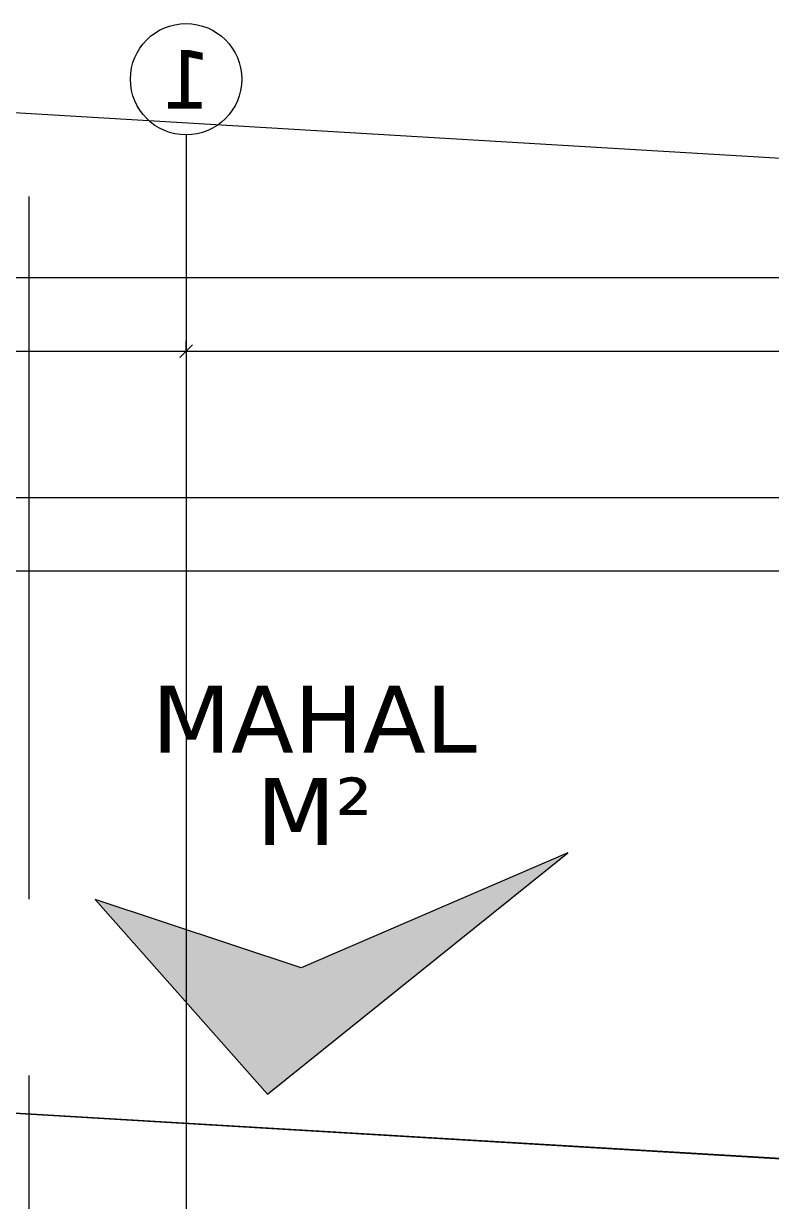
# Model space of a CAD drawing. Header units: millimetres. Extents: x 43168.9 to 43194.6, y -25545.1 to -25543.4.
# Drawn here: x 43171.7513 to 43171.8228, y -25543.8202 to -25543.7076 of the extents above; entities that cross this region are included whole.
import ezdxf
from ezdxf.enums import TextEntityAlignment as Align

# ---------------------------------------------------------------- set-up
doc = ezdxf.new("R2010")
doc.units = ezdxf.units.MM
doc.header["$LTSCALE"] = 200
for name, pattern in [('DASHDOT', [1, 0.5, -0.25, 0, -0.25]), ('DASHDOT2', [0.5, 0.25, -0.125, 0, -0.125]), ('DOT2', [0.125, 0, -0.125]), ('HIDDEN2', [0.1875, 0.125, -0.0625])]:
    doc.linetypes.add(name, pattern=pattern)
for name, color, linetype in [('aks_sgh', 5, 'DASHDOT2'), ('izd.tas.alt_sgh', 214, 'HIDDEN2'), ('izd.tas.ust_sgh', 213, 'DOT2'), ('kesitcizgisi_sgh', 22, 'Continuous'), ('olcuaks_sgh', 41, 'Continuous'), ('olcudis_sgh', 185, 'Continuous'), ('vaziyet-01_sgh', 33, 'Continuous'), ('yapi-yaklasma_sgh', 41, 'DASHDOT')]:
    doc.layers.add(name, color=color, linetype=linetype)
doc.styles.add('text1', font='VERDANA.TTF')

msp = doc.modelspace()

# ---------------------------------------------------------------- hatches: boundary and pattern name
at = {"extrusion": (0, 0, -1)}
msp.add_hatch(color=251, dxfattribs=at).paths.add_polyline_path([(-43171.7582, -25543.79133), (-43171.77465, -25543.80996), (-43171.80336, -25543.78687), (-43171.77788, -25543.79788)])

# ---------------------------------------------------------------- linework, layer by layer
msp.add_line((43171.76688, -25543.71824), (43171.76688, -25543.74092))
at = {"linetype": 'DASHDOT'}
msp.add_line((43171.75188, -25543.79132), (43171.75188, -25543.72412), dxfattribs=at)
at = {"color": 0, "linetype": 'ByBlock', "lineweight": -2}
for p, q in [((43171.76628, -25543.73952), (43171.76748, -25543.73832)), ((43171.76748, -25543.73832), (43171.76628, -25543.73952))]:
    msp.add_line(p, q, dxfattribs=at)
at = {"color": 0, "extrusion": (0, 0, -1)}
for p, q in [((43171.77465, -25543.80996), (43171.80336, -25543.78687)), ((43171.80336, -25543.78687), (43171.77788, -25543.79788)), ((43171.7582, -25543.79133), (43171.77465, -25543.80996)), ((43171.77788, -25543.79788), (43171.7582, -25543.79133))]:
    msp.add_line(p, q, dxfattribs=at)
at = {"linetype": 'Continuous'}
msp.add_circle((43171.76688, -25543.71292), 0.00532, dxfattribs=at)
at = {"layer": 'aks_sgh'}
msp.add_line((43171.76688, -25543.74092), (43171.76688, -25544.60992), dxfattribs=at)
at = {"layer": 'izd.tas.alt_sgh'}
msp.add_line((43171.424, -25543.79238), (43172.27645, -25543.84291), dxfattribs=at)
at = {"layer": 'izd.tas.ust_sgh', "ltscale": 0.5}
msp.add_line((43171.54388, -25543.80793), (43172.18788, -25543.80792), dxfattribs=at)
at = {"layer": 'kesitcizgisi_sgh', "linetype": 'DASHDOT'}
msp.add_line((43171.75188, -25544.61379), (43171.75188, -25543.80816), dxfattribs=at)
at = {"layer": 'olcuaks_sgh'}
for p, q in [((43172.20013, -25543.73192), (43171.53163, -25543.73192)), ((43171.76688, -25543.73892), (43171.76688, -25543.73792)), ((43171.76688, -25543.73892), (43171.76688, -25543.73792)), ((43171.72863, -25543.73892), (43171.76713, -25543.73892)), ((43171.76663, -25543.73892), (43171.96513, -25543.73892))]:
    msp.add_line(p, q, dxfattribs=at)
at = {"layer": 'olcudis_sgh'}
for p, q in [((43171.54363, -25543.75292), (43172.18813, -25543.75292)), ((43171.74363, -25543.75992), (43171.98813, -25543.75992))]:
    msp.add_line(p, q, dxfattribs=at)
at = {"layer": 'vaziyet-01_sgh'}
msp.add_line((43171.71759, -25543.71416), (43172.01559, -25543.73188), dxfattribs=at)
at = {"layer": 'yapi-yaklasma_sgh'}
msp.add_line((43171.464, -25543.79476), (43172.27777, -25543.84307), dxfattribs=at)
msp.add_line((43171.464, -25543.79476), (43172.27777, -25543.84307), dxfattribs=at)

# ---------------------------------------------------------------- texts
at = {"linetype": 'Continuous', "style": 'text1', "text_generation_flag": 4}
msp.add_attdef('1', text='', height=0.0056, rotation=180, dxfattribs=at).set_placement((43171.76688, -25543.71292), align=Align.MIDDLE)
at = {"color": 7, "style": 'text1'}
for tag, text, p in [('MAHAL', '', (43171.77914, -25543.77409)), ('M²', 'm²', (43171.77914, -25543.78286))]:
    msp.add_attdef(tag, text=text, height=0.0064, dxfattribs=at).set_placement(p, align=Align.MIDDLE)

doc.saveas('drawing.dxf')
